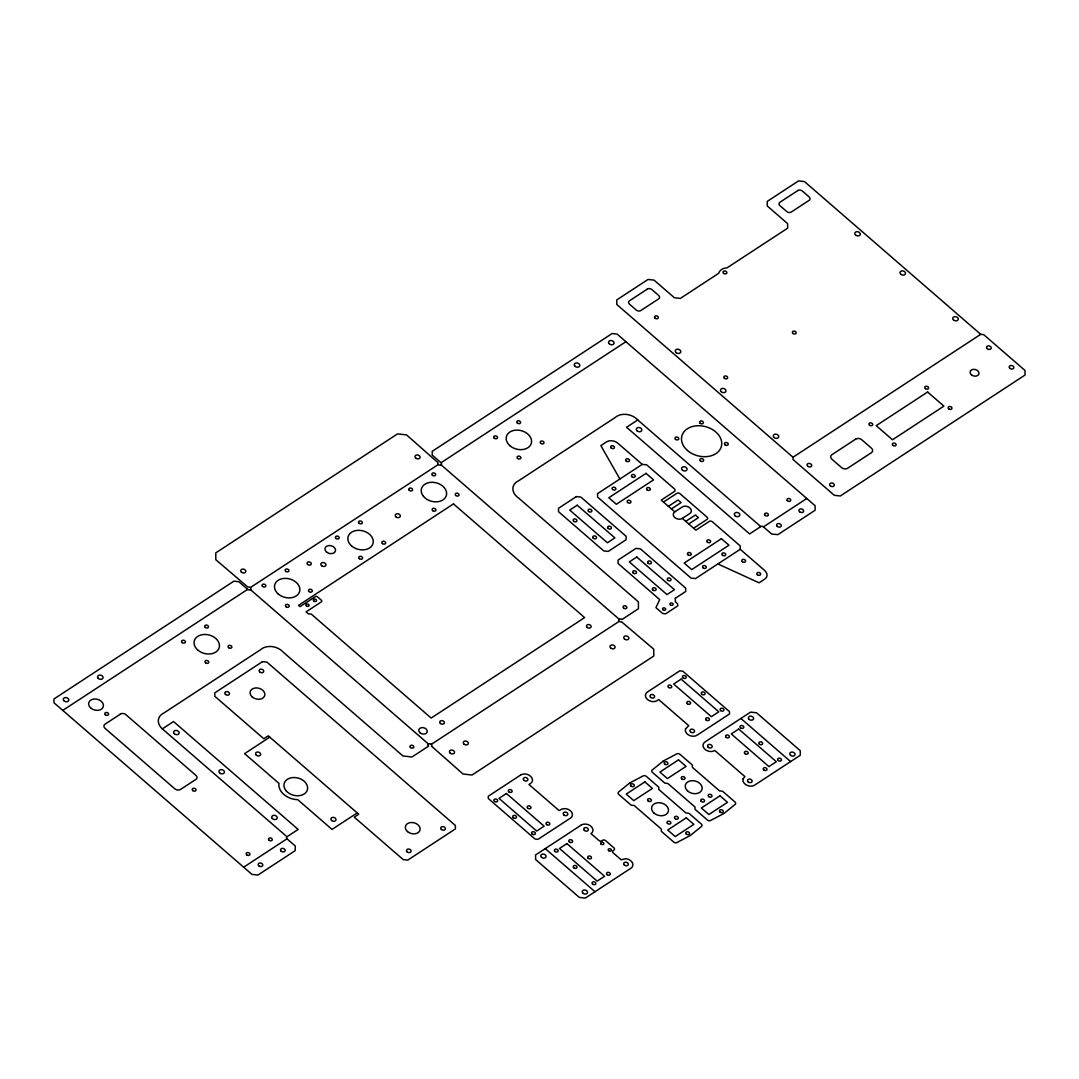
<?xml version="1.0" encoding="UTF-8"?>
<svg xmlns="http://www.w3.org/2000/svg" width="1079" height="1079" viewBox="0 0 1079 1079"><rect width="100%" height="100%" fill="white"/><g stroke="black" fill="none" stroke-linecap="round" stroke-linejoin="round"><path stroke-width="1.5" d="M760.749 526.579L749.622 533.93L626.575 427.271L637.743 419.96L760.749 526.579A1.942 1.43 14.7 0 1 763.446 526.876L771.728 534.065L777.878 534.631L815.117 510.246L815.09 505.687L617.121 334.085L612.117 333.532L432.207 451.319L432.234 455.122L441.028 462.743A1.942 1.43 14.7 0 1 441.149 464.725A1.942 1.43 14.7 0 1 438.6 464.698A1.942 1.43 14.7 0 1 438.034 462.716L406.527 434.877L397.531 433.893L215.773 552.893L215.827 559.731L247.927 587.151A1.942 1.43 14.7 0 1 250.247 587.529L250.584 587.853A1.942 1.43 14.7 0 1 250.422 589.606L428.525 744.092M520.537 775.127L520.671 775.019A6.987 5.166 14.7 0 1 532.217 778.633L532.46 780.023A6.987 5.166 14.7 0 1 530.477 783.502L528.98 784.487L559.124 810.612L562.038 808.967L565.477 808.643A6.987 5.166 14.7 0 1 571.87 812.581A6.987 5.166 14.7 0 1 570.413 818.138L538.016 839.354L535.009 839.017L488.288 798.514L488.274 796.235L520.523 775.113M62.771 710.4L247.657 589.35A1.942 1.43 14.7 0 0 250.058 589.808L250.422 589.606M250.328 587.61L438.344 464.509M441.028 462.743L625.914 341.706M286.987 836.764L162.349 728.878L173.53 721.554L298.168 829.441L286.987 836.764A1.942 1.43 14.7 0 0 287.001 838.815L295.295 846.003L295.187 850.67L257.935 875.056L251.946 874.381L53.977 702.78L53.95 698.976L233.9 581.163L238.877 581.729L247.738 589.431M642.248 464.375L597.55 493.642L597.577 497.068L691.032 578.074L695.523 578.573L740.221 549.305L740.194 545.893L712.342 521.75A2.212 1.632 14.7 0 0 709.416 521.319L695.901 530.167L682.333 518.406A5.382 3.965 14.7 0 1 674.847 517.569A5.382 3.965 14.7 0 1 674.807 511.864L661.238 500.116L674.362 491.511A2.563 1.888 14.7 0 0 674.335 488.8L646.739 464.874L642.248 464.375L618.132 443.469A8.079 5.975 14.7 0 0 606.506 441.904L600.855 445.614L619.899 479.009M269.79 737.146L244.609 753.628L279.043 783.462L278.814 784.77A17.21 12.705 14.7 0 0 295.875 799.552L297.615 799.566L332.035 829.414L357.216 812.919M663.491 502.072L676.803 493.359A2.306 1.699 14.7 0 1 680.013 493.71L706.92 517.043A2.198 1.618 14.7 0 1 707.015 519.444L693.649 528.197M668.4 506.321L678.084 499.982L681.092 502.585L671.408 508.924M674.807 511.864L682.252 506.995A5.382 3.965 14.7 0 1 689.737 507.818A5.382 3.965 14.7 0 1 689.791 513.523L682.333 518.406M685.731 521.346L695.415 515.007L698.423 517.61L688.739 523.962M792.998 457.24L980.717 334.328L983.711 334.665L1025.01 370.461L1025.05 375.033L840.312 495.989L834.323 495.315L793.025 459.519L792.998 457.24L616.797 304.494L616.756 299.922L648.047 279.448L654.036 280.108L674.388 297.75L680.377 298.411L718.668 273.338A10.83 7.998 14.7 0 1 727.003 267.875L787.643 228.182L787.616 223.609L767.263 205.981L767.223 201.409L798.514 180.921L804.502 181.596L980.717 334.328M243.652 867.206L287.001 838.815M431.222 744.402L619.225 621.302M763.446 526.876L806.795 498.498M322.041 566.016L323.403 566.448A2.576 1.902 14.7 0 0 325.845 565.275A2.576 1.902 14.7 0 0 324.644 562.968L323.376 562.564A2.576 1.902 14.7 0 0 320.922 563.737A2.576 1.902 14.7 0 0 322.122 566.043M717.872 563.939L759.117 582.808L764.782 579.099A8.079 5.975 14.7 0 0 764.337 570.211L740.221 549.305M740.868 718.466L790.61 761.585M441.041 464.806L619.211 619.252M545.259 848.62L595.001 891.726M162.349 728.878A14.256 10.534 14.7 0 1 163.86 713.03L260.7 649.625A14.256 10.534 14.7 0 1 283.17 652.107L403.006 755.988L412.003 756.972L428.538 746.155A1.942 1.43 14.7 0 1 428.403 744.173A1.942 1.43 14.7 0 1 430.966 744.2A1.942 1.43 14.7 0 1 431.533 746.182L463.039 774.021L472.036 775.019L653.78 656.019L653.726 649.167L621.531 621.787A1.942 1.43 14.7 0 1 619.009 621.086A1.942 1.43 14.7 0 1 619.333 619.171A1.942 1.43 14.7 0 1 621.909 619.548L638.444 608.718L638.39 601.866L518.554 497.999A14.256 10.534 14.7 0 1 518.433 480.883L615.259 417.479A14.256 10.534 14.7 0 1 637.743 419.96M675.333 598.279L675.292 601.758L677.545 603.714L677.801 605.845L665.581 613.843L662.654 613.465L655.951 607.652L659.687 599.56L618.092 563.508L618.078 560.082L635.949 548.388L640.44 548.874L685.664 588.082L685.691 591.508L675.333 598.279M685.556 728.838L685.327 730.173A6.987 5.166 14.7 0 0 689.616 735.487A6.987 5.166 14.7 0 0 697.115 735.177L729.525 713.961L729.512 711.681L682.778 671.178L679.783 670.841L647.373 692.057A6.987 5.166 14.7 0 0 650.529 701.175L652.323 701.552A6.987 5.166 14.7 0 0 657.178 700.554L658.662 699.57L688.807 725.708L685.556 728.838M743.134 778.755L742.918 780.077A6.987 5.166 14.7 0 0 747.207 785.391A6.987 5.166 14.7 0 0 754.707 785.094L800.294 755.246L800.254 750.674L756.541 712.787L750.552 712.127L704.965 741.974A6.987 5.166 14.7 0 0 708.107 751.078L709.901 751.456A6.987 5.166 14.7 0 0 714.757 750.458L744.901 776.597L743.134 778.755M581.163 825.111L535.575 854.959L535.602 859.518L579.315 897.404L585.317 898.079L630.905 868.217A6.987 5.166 14.7 0 0 632.348 862.674A6.987 5.166 14.7 0 0 625.968 858.736L621.099 859.734L613.196 852.869A2.145 1.592 14.7 0 1 613.169 850.589L613.924 850.104A2.145 1.592 14.7 0 0 613.897 847.824L605.616 840.635A2.145 1.592 14.7 0 0 602.608 840.298L601.866 840.784A2.145 1.592 14.7 0 1 598.872 840.46L590.955 833.595A6.987 5.166 14.7 0 0 592.951 830.115L592.695 828.726A6.987 5.166 14.7 0 0 581.163 825.111M629.731 782.963L618.591 791.999A2.374 1.753 14.7 0 0 618.739 794.4L631.175 805.19L634.182 805.514L661.306 829.036L661.333 831.316L673.768 842.092A2.374 1.753 14.7 0 0 676.897 842.551L690.331 835.497L701.485 826.447A2.374 1.753 14.7 0 0 701.323 824.046L688.888 813.269L685.893 812.946L658.756 789.423L658.743 787.144L646.308 776.354A2.374 1.753 14.7 0 0 643.165 775.909L629.731 782.963M663.41 760.924L652.255 769.961A2.374 1.753 14.7 0 0 652.417 772.362L664.853 783.138L667.847 783.475L694.984 806.984L694.997 809.277L707.433 820.053A2.374 1.753 14.7 0 0 710.562 820.499L723.996 813.445L735.15 804.408A2.374 1.753 14.7 0 0 734.988 802.007L722.552 791.231L719.558 790.894L692.421 767.371L692.408 765.092L679.972 754.315A2.374 1.753 14.7 0 0 676.843 753.857L663.41 760.924M647.373 289.064L629.489 300.771A3.224 2.387 14.7 0 0 629.516 304.184L636.3 310.064A3.224 2.387 14.7 0 0 640.791 310.563L658.676 298.856A3.224 2.387 14.7 0 0 658.649 295.43L651.864 289.563A3.224 2.387 14.7 0 0 647.373 289.064M797.84 190.538L779.955 202.245A3.224 2.387 14.7 0 0 779.982 205.671L786.766 211.551A3.224 2.387 14.7 0 0 791.258 212.05L809.142 200.343A3.224 2.387 14.7 0 0 809.115 196.917L802.331 191.037A3.224 2.387 14.7 0 0 797.84 190.538M120.187 714.271L105.283 724.022A4.006 2.954 14.7 0 0 105.324 728.595L174.663 788.695A4.235 3.129 14.7 0 0 180.652 789.356L195.555 779.604A3.803 2.805 14.7 0 0 195.515 775.032L126.176 714.932A3.83 2.819 14.7 0 0 120.187 714.271M453.477 503.906L298.532 605.359L300.043 606.654L315.756 596.363L317.105 596.512L321.677 600.49L321.69 601.664L306.072 611.887L308.338 613.843L311.184 614.045L431.168 718.061L584.616 617.593L453.477 503.906M262.467 661.656L214.788 692.866L214.815 696.292L263.815 738.764L268.28 735.838L358.727 814.227L354.249 817.154L403.236 859.626L407.741 860.125L455.405 828.901L455.378 825.489L266.958 662.155L262.467 661.656M576.375 496.583L558.504 508.29L558.531 511.702L603.754 550.91L608.246 551.409L626.117 539.702L626.09 536.276L580.88 497.082L576.375 496.583M577.198 505.215L569.739 510.097L607.423 542.764L614.882 537.881L577.198 505.215M646.051 473.357L608.812 497.743L616.352 504.271L653.591 479.885L646.051 473.357M636.758 557.02L629.313 561.903L666.997 594.569L674.442 589.687L636.758 557.02M855.755 439.086L831.909 454.691A4.303 3.183 14.7 0 0 831.949 459.263L841.593 467.625A4.303 3.183 14.7 0 0 847.595 468.286L871.427 452.681A4.303 3.183 14.7 0 0 871.387 448.109L861.743 439.746A4.303 3.183 14.7 0 0 855.755 439.086M927.616 392.014L876.215 425.666L892.495 439.773L943.896 406.122L927.616 392.014M721.419 538.677L684.18 563.063L691.72 569.604L728.959 545.219L721.419 538.677M506.442 793.51L498.997 798.379L536.681 831.046L544.126 826.177L506.442 793.51M681.119 679.136L673.674 684.019L711.358 716.685L718.803 711.803L681.119 679.136M644.851 781.897L626.225 794.09L633.764 800.618L652.39 788.425L644.851 781.897M678.516 759.859L659.903 772.051L667.429 778.579L686.055 766.387L678.516 759.859M738.697 729.053L731.252 733.936L768.936 766.589L776.381 761.72L738.697 729.053M566.92 843.603L559.475 848.472L597.159 881.138L604.604 876.269L566.92 843.603M686.298 817.828L667.685 830.021L675.211 836.562L693.837 824.369L686.298 817.828M719.976 795.789L701.35 807.982L708.89 814.51L727.502 802.317L719.976 795.789M455.797 495.504A1.942 1.43 14.7 0 0 458.993 495.207A1.942 1.43 14.7 0 0 456.633 493.17A1.942 1.43 14.7 0 0 455.797 495.504M432.773 510.677A1.942 1.43 14.7 0 0 435.916 510.259A1.942 1.43 14.7 0 0 433.461 508.303A1.942 1.43 14.7 0 0 432.773 510.677M432.436 475.246A1.942 1.43 14.7 0 0 435.619 474.949A1.942 1.43 14.7 0 0 433.272 472.912A1.942 1.43 14.7 0 0 432.436 475.246M409.346 490.365A1.942 1.43 14.7 0 0 412.529 490.068A1.942 1.43 14.7 0 0 410.182 488.032A1.942 1.43 14.7 0 0 409.346 490.365M420.041 732.789A4.303 3.183 14.7 0 0 427.122 732.128A4.303 3.183 14.7 0 0 421.902 727.597A4.303 3.183 14.7 0 0 420.041 732.789M197.808 650.084A12.908 9.536 14.7 0 0 219.05 648.101A12.908 9.536 14.7 0 0 203.392 634.519A12.908 9.536 14.7 0 0 197.808 650.084M228.64 647.683A1.942 1.43 14.7 0 0 231.823 647.373A1.942 1.43 14.7 0 0 229.476 645.336A1.942 1.43 14.7 0 0 228.64 647.683M205.549 662.803A1.942 1.43 14.7 0 0 208.733 662.493A1.942 1.43 14.7 0 0 206.386 660.456A1.942 1.43 14.7 0 0 205.549 662.803M182.176 642.544A1.942 1.43 14.7 0 0 185.372 642.248A1.942 1.43 14.7 0 0 183.012 640.211A1.942 1.43 14.7 0 0 182.176 642.544M205.266 627.425A1.942 1.43 14.7 0 0 208.463 627.128A1.942 1.43 14.7 0 0 206.102 625.092A1.942 1.43 14.7 0 0 205.266 627.425M269.089 840.285A1.942 1.43 14.7 0 0 272.245 839.921A1.942 1.43 14.7 0 0 269.831 837.924A1.942 1.43 14.7 0 0 269.089 840.285M246.713 854.892A1.942 1.43 14.7 0 0 249.896 854.568A1.942 1.43 14.7 0 0 247.523 852.545A1.942 1.43 14.7 0 0 246.713 854.892M423.507 496.421A12.908 9.536 14.7 0 0 445.452 497.459A12.908 9.536 14.7 0 0 432.787 482.3A12.908 9.536 14.7 0 0 423.507 496.421M262.48 586.329A1.942 1.43 14.7 0 0 265.731 586.275A1.942 1.43 14.7 0 0 263.613 584.103A1.942 1.43 14.7 0 0 262.48 586.329M285.962 606.695A1.942 1.43 14.7 0 0 289.159 606.398A1.942 1.43 14.7 0 0 286.798 604.361A1.942 1.43 14.7 0 0 285.962 606.695M309.053 591.589A1.942 1.43 14.7 0 0 312.249 591.279A1.942 1.43 14.7 0 0 309.889 589.242A1.942 1.43 14.7 0 0 309.053 591.589M285.692 571.331A1.942 1.43 14.7 0 0 288.875 571.034A1.942 1.43 14.7 0 0 286.528 568.997A1.942 1.43 14.7 0 0 285.692 571.331M278.234 593.989A12.908 9.536 14.7 0 0 299.476 592.007A12.908 9.536 14.7 0 0 283.804 578.425A12.908 9.536 14.7 0 0 278.234 593.989M587.165 627.385A2.36 1.753 14.7 0 0 591.049 627.02A2.36 1.753 14.7 0 0 588.176 624.539A2.36 1.753 14.7 0 0 587.165 627.385M440.421 723.469A2.36 1.753 14.7 0 0 444.305 723.105A2.36 1.753 14.7 0 0 441.432 720.61A2.36 1.753 14.7 0 0 440.421 723.469M351.606 545.947A12.908 9.536 14.7 0 0 372.848 543.964A12.908 9.536 14.7 0 0 357.176 530.382A12.908 9.536 14.7 0 0 351.606 545.947M359.334 558.666A1.942 1.43 14.7 0 0 362.531 558.369A1.942 1.43 14.7 0 0 360.17 556.332A1.942 1.43 14.7 0 0 359.334 558.666M382.425 543.546A1.942 1.43 14.7 0 0 385.621 543.25A1.942 1.43 14.7 0 0 383.261 541.213A1.942 1.43 14.7 0 0 382.425 543.546M359.064 523.288A1.942 1.43 14.7 0 0 362.247 522.991A1.942 1.43 14.7 0 0 359.9 520.955A1.942 1.43 14.7 0 0 359.064 523.288M335.974 538.408A1.942 1.43 14.7 0 0 339.157 538.111A1.942 1.43 14.7 0 0 336.81 536.074A1.942 1.43 14.7 0 0 335.974 538.408M396.006 516.881A2.576 1.902 14.7 0 0 400.255 516.49A2.576 1.902 14.7 0 0 397.112 513.766A2.576 1.902 14.7 0 0 396.006 516.881M410.438 747.45A1.942 1.43 14.7 0 0 413.702 747.437A1.942 1.43 14.7 0 0 411.625 745.238A1.942 1.43 14.7 0 0 410.438 747.45M105.364 714.797A1.942 1.43 14.7 0 0 108.547 714.5A1.942 1.43 14.7 0 0 106.201 712.464A1.942 1.43 14.7 0 0 105.364 714.797M192.79 790.583A1.942 1.43 14.7 0 0 195.973 790.287A1.942 1.43 14.7 0 0 193.627 788.25A1.942 1.43 14.7 0 0 192.79 790.583M90.825 708.094A7.526 5.557 14.7 0 0 103.22 706.934A7.526 5.557 14.7 0 0 94.075 699.003A7.526 5.557 14.7 0 0 90.825 708.094M241.453 572.194A2.576 1.902 14.7 0 0 245.702 571.803A2.576 1.902 14.7 0 0 242.573 569.078A2.576 1.902 14.7 0 0 241.453 572.194M415.766 458.076A2.576 1.902 14.7 0 0 420.014 457.671A2.576 1.902 14.7 0 0 416.872 454.96A2.576 1.902 14.7 0 0 415.766 458.076M971.437 374.804A4.518 3.331 14.7 0 0 978.869 374.103A4.518 3.331 14.7 0 0 973.379 369.355A4.518 3.331 14.7 0 0 971.437 374.804M925.364 388.588A1.942 1.43 14.7 0 0 928.547 388.292A1.942 1.43 14.7 0 0 926.2 386.255A1.942 1.43 14.7 0 0 925.364 388.588M892.886 445.384A1.942 1.43 14.7 0 0 896.069 445.087A1.942 1.43 14.7 0 0 893.722 443.051A1.942 1.43 14.7 0 0 892.886 445.384M869.593 425.22A1.942 1.43 14.7 0 0 872.722 424.762A1.942 1.43 14.7 0 0 870.227 422.833A1.942 1.43 14.7 0 0 869.593 425.22M948.724 408.833A1.942 1.43 14.7 0 0 951.907 408.523A1.942 1.43 14.7 0 0 949.56 406.486A1.942 1.43 14.7 0 0 948.724 408.833M463.795 743.93A2.576 1.902 14.7 0 0 468.151 743.971A2.576 1.902 14.7 0 0 465.44 741.017A2.576 1.902 14.7 0 0 463.795 743.93M610.754 648.061A2.576 1.902 14.7 0 0 615.003 647.67A2.576 1.902 14.7 0 0 611.86 644.945A2.576 1.902 14.7 0 0 610.754 648.061M450.226 753.169A2.576 1.902 14.7 0 0 454.475 752.764A2.576 1.902 14.7 0 0 451.346 750.053A2.576 1.902 14.7 0 0 450.226 753.169M624.525 639.038A2.576 1.902 14.7 0 0 628.774 638.647A2.576 1.902 14.7 0 0 625.645 635.936A2.576 1.902 14.7 0 0 624.525 639.038M735.136 515.843A2.792 2.064 14.7 0 0 739.735 515.384A2.792 2.064 14.7 0 0 736.323 512.458A2.792 2.064 14.7 0 0 735.136 515.843M682.441 470.161A2.792 2.064 14.7 0 0 686.999 469.594A2.792 2.064 14.7 0 0 683.493 466.735A2.792 2.064 14.7 0 0 682.441 470.161M637.149 430.899A2.792 2.064 14.7 0 0 641.749 430.467A2.792 2.064 14.7 0 0 638.363 427.527A2.792 2.064 14.7 0 0 637.149 430.899M174.285 733.639A2.792 2.064 14.7 0 0 178.993 733.585A2.792 2.064 14.7 0 0 175.971 730.429A2.792 2.064 14.7 0 0 174.285 733.639M219.698 772.955A2.792 2.064 14.7 0 0 224.324 772.604A2.792 2.064 14.7 0 0 221.006 769.624A2.792 2.064 14.7 0 0 219.698 772.955M272.313 818.475A2.792 2.064 14.7 0 0 277.033 818.516A2.792 2.064 14.7 0 0 274.079 815.319A2.792 2.064 14.7 0 0 272.313 818.475M777.231 526.363A2.36 1.753 14.7 0 0 781.156 526.107A2.36 1.753 14.7 0 0 778.391 523.558A2.36 1.753 14.7 0 0 777.231 526.363M799.633 511.783A2.36 1.753 14.7 0 0 803.531 511.419A2.36 1.753 14.7 0 0 800.658 508.924A2.36 1.753 14.7 0 0 799.633 511.783M281.295 851.304A2.36 1.753 14.7 0 0 285.112 850.765A2.36 1.753 14.7 0 0 282.078 848.391A2.36 1.753 14.7 0 0 281.295 851.304M258.947 865.938A2.36 1.753 14.7 0 0 262.763 865.398A2.36 1.753 14.7 0 0 259.729 863.025A2.36 1.753 14.7 0 0 258.947 865.938M98.283 678.394A2.792 2.064 14.7 0 0 102.95 678.165A2.792 2.064 14.7 0 0 99.74 675.103A2.792 2.064 14.7 0 0 98.283 678.394M64.079 700.878A2.792 2.064 14.7 0 0 68.705 700.527A2.792 2.064 14.7 0 0 65.387 697.547A2.792 2.064 14.7 0 0 64.079 700.878M574.932 366.186A2.792 2.064 14.7 0 0 579.639 366.105A2.792 2.064 14.7 0 0 576.591 362.962A2.792 2.064 14.7 0 0 574.932 366.186M609.379 343.918A2.792 2.064 14.7 0 0 613.978 343.486A2.792 2.064 14.7 0 0 610.593 340.546A2.792 2.064 14.7 0 0 609.379 343.918M787.265 500.562A1.942 1.43 14.7 0 0 790.556 500.764A1.942 1.43 14.7 0 0 788.695 498.471A1.942 1.43 14.7 0 0 787.265 500.562M764.944 515.236A1.942 1.43 14.7 0 0 768.235 515.357A1.942 1.43 14.7 0 0 766.306 513.091A1.942 1.43 14.7 0 0 764.944 515.236M517.38 423.076A1.942 1.43 14.7 0 0 520.564 422.779A1.942 1.43 14.7 0 0 518.217 420.743A1.942 1.43 14.7 0 0 517.38 423.076M494.29 438.195A1.942 1.43 14.7 0 0 497.473 437.899A1.942 1.43 14.7 0 0 495.126 435.862A1.942 1.43 14.7 0 0 494.29 438.195M540.781 443.361A1.942 1.43 14.7 0 0 543.951 442.997A1.942 1.43 14.7 0 0 541.537 441.001A1.942 1.43 14.7 0 0 540.781 443.361M517.434 458.224A1.942 1.43 14.7 0 0 520.725 458.373A1.942 1.43 14.7 0 0 518.824 456.107A1.942 1.43 14.7 0 0 517.434 458.224M509.922 445.735A12.908 9.536 14.7 0 0 531.165 443.752A12.908 9.536 14.7 0 0 515.492 430.17A12.908 9.536 14.7 0 0 509.922 445.735M623.689 608.165A1.942 1.43 14.7 0 0 626.832 607.733A1.942 1.43 14.7 0 0 624.35 605.778A1.942 1.43 14.7 0 0 623.689 608.165M675.548 439.355A1.942 1.43 14.7 0 0 678.731 439.059A1.942 1.43 14.7 0 0 676.385 437.022A1.942 1.43 14.7 0 0 675.548 439.355M687.458 450.482A20.434 15.093 14.7 0 0 721.096 447.326A20.434 15.093 14.7 0 0 696.292 425.827A20.434 15.093 14.7 0 0 687.458 450.482M725.007 444.831A1.942 1.43 14.7 0 0 728.19 444.521A1.942 1.43 14.7 0 0 725.83 442.484A1.942 1.43 14.7 0 0 725.007 444.831M700.392 460.895A1.942 1.43 14.7 0 0 703.602 460.639A1.942 1.43 14.7 0 0 701.283 458.575A1.942 1.43 14.7 0 0 700.392 460.895M700.136 423.265A1.942 1.43 14.7 0 0 703.319 422.968A1.942 1.43 14.7 0 0 700.972 420.931A1.942 1.43 14.7 0 0 700.136 423.265M1009.877 368.344A2.36 1.753 14.7 0 0 1013.774 367.979A2.36 1.753 14.7 0 0 1010.902 365.484A2.36 1.753 14.7 0 0 1009.877 368.344M986.975 348.45A2.36 1.753 14.7 0 0 991.008 348.679A2.36 1.753 14.7 0 0 988.728 345.873A2.36 1.753 14.7 0 0 986.975 348.45M830.425 485.928A2.36 1.753 14.7 0 0 834.269 485.442A2.36 1.753 14.7 0 0 831.289 483.028A2.36 1.753 14.7 0 0 830.425 485.928M807.739 466.276A2.36 1.753 14.7 0 0 811.637 465.912A2.36 1.753 14.7 0 0 808.764 463.417A2.36 1.753 14.7 0 0 807.739 466.276M855.607 235.06A2.792 2.064 14.7 0 0 860.206 234.629A2.792 2.064 14.7 0 0 856.807 231.688A2.792 2.064 14.7 0 0 855.607 235.06M900.817 274.255A2.792 2.064 14.7 0 0 905.429 273.823A2.792 2.064 14.7 0 0 902.031 270.883A2.792 2.064 14.7 0 0 900.817 274.255M953.472 319.897A2.792 2.064 14.7 0 0 958.139 319.667A2.792 2.064 14.7 0 0 954.942 316.606A2.792 2.064 14.7 0 0 953.472 319.897M676.074 352.604A2.792 2.064 14.7 0 0 680.687 352.172A2.792 2.064 14.7 0 0 677.288 349.232A2.792 2.064 14.7 0 0 676.074 352.604M721.028 391.529A2.792 2.064 14.7 0 0 725.762 391.65A2.792 2.064 14.7 0 0 722.917 388.413A2.792 2.064 14.7 0 0 721.028 391.529M774.061 437.534A2.792 2.064 14.7 0 0 778.66 437.103A2.792 2.064 14.7 0 0 775.261 434.163A2.792 2.064 14.7 0 0 774.061 437.534M256.303 755.152A2.576 1.902 14.7 0 0 260.552 754.747A2.576 1.902 14.7 0 0 257.409 752.036A2.576 1.902 14.7 0 0 256.303 755.152M331.725 820.526A2.576 1.902 14.7 0 0 335.933 820.027A2.576 1.902 14.7 0 0 332.71 817.369A2.576 1.902 14.7 0 0 331.725 820.526M285.948 790.583A12.044 8.902 14.7 0 0 306.449 791.811A12.044 8.902 14.7 0 0 294.918 777.541A12.044 8.902 14.7 0 0 285.948 790.583M407.093 851.844A2.36 1.753 14.7 0 0 411.018 851.601A2.36 1.753 14.7 0 0 408.253 849.038A2.36 1.753 14.7 0 0 407.093 851.844M441.419 829.468A2.36 1.753 14.7 0 0 445.303 829.104A2.36 1.753 14.7 0 0 442.43 826.608A2.36 1.753 14.7 0 0 441.419 829.468M259.783 672.015A2.36 1.753 14.7 0 0 263.667 671.651A2.36 1.753 14.7 0 0 260.794 669.169A2.36 1.753 14.7 0 0 259.783 672.015M225.511 694.458A2.36 1.753 14.7 0 0 229.409 694.094A2.36 1.753 14.7 0 0 226.536 691.599A2.36 1.753 14.7 0 0 225.511 694.458M407.511 831.599A7.526 5.557 14.7 0 0 419.906 830.439A7.526 5.557 14.7 0 0 410.775 822.508A7.526 5.557 14.7 0 0 407.511 831.599M251.933 696.71A7.526 5.557 14.7 0 0 264.517 696.184A7.526 5.557 14.7 0 0 255.966 687.903A7.526 5.557 14.7 0 0 251.933 696.71M632.011 476.81A1.942 1.43 14.7 0 0 635.194 476.513A1.942 1.43 14.7 0 0 632.847 474.477A1.942 1.43 14.7 0 0 632.011 476.81M612.643 489.502A1.942 1.43 14.7 0 0 615.826 489.192A1.942 1.43 14.7 0 0 613.479 487.155A1.942 1.43 14.7 0 0 612.643 489.502M627.506 502.355A1.942 1.43 14.7 0 0 630.797 502.49A1.942 1.43 14.7 0 0 628.868 500.224A1.942 1.43 14.7 0 0 627.506 502.355M647.022 489.826A1.942 1.43 14.7 0 0 650.246 489.65A1.942 1.43 14.7 0 0 648.007 487.546A1.942 1.43 14.7 0 0 647.022 489.826M707.379 542.144A1.942 1.43 14.7 0 0 710.562 541.847A1.942 1.43 14.7 0 0 708.215 539.81A1.942 1.43 14.7 0 0 707.379 542.144M688.011 554.822A1.942 1.43 14.7 0 0 691.194 554.525A1.942 1.43 14.7 0 0 688.847 552.488A1.942 1.43 14.7 0 0 688.011 554.822M703.171 567.959A1.942 1.43 14.7 0 0 706.3 567.514A1.942 1.43 14.7 0 0 703.805 565.571A1.942 1.43 14.7 0 0 703.171 567.959M722.444 555.213A1.942 1.43 14.7 0 0 725.641 554.916A1.942 1.43 14.7 0 0 723.281 552.88A1.942 1.43 14.7 0 0 722.444 555.213M573.718 521.251A1.942 1.43 14.7 0 0 576.914 520.955A1.942 1.43 14.7 0 0 574.554 518.918A1.942 1.43 14.7 0 0 573.718 521.251M593.315 538.246A1.942 1.43 14.7 0 0 596.512 537.935A1.942 1.43 14.7 0 0 594.151 535.899A1.942 1.43 14.7 0 0 593.315 538.246M608.003 528.278A1.942 1.43 14.7 0 0 611.294 528.413A1.942 1.43 14.7 0 0 609.379 526.147A1.942 1.43 14.7 0 0 608.003 528.278M588.568 511.446A1.942 1.43 14.7 0 0 591.778 511.257A1.942 1.43 14.7 0 0 589.539 509.153A1.942 1.43 14.7 0 0 588.568 511.446M611.2 448.014A1.942 1.43 14.7 0 0 614.383 447.718A1.942 1.43 14.7 0 0 612.036 445.681A1.942 1.43 14.7 0 0 611.2 448.014M626.265 461.07A1.942 1.43 14.7 0 0 629.462 460.773A1.942 1.43 14.7 0 0 627.101 458.737A1.942 1.43 14.7 0 0 626.265 461.07M742.339 561.687A1.942 1.43 14.7 0 0 745.522 561.39A1.942 1.43 14.7 0 0 743.175 559.354A1.942 1.43 14.7 0 0 742.339 561.687M757.418 574.756A1.942 1.43 14.7 0 0 760.601 574.46A1.942 1.43 14.7 0 0 758.254 572.423A1.942 1.43 14.7 0 0 757.418 574.756M792.944 333.424A1.942 1.43 14.7 0 0 796.127 333.128A1.942 1.43 14.7 0 0 793.78 331.091A1.942 1.43 14.7 0 0 792.944 333.424M724.414 378.284A1.942 1.43 14.7 0 0 727.597 377.987A1.942 1.43 14.7 0 0 725.25 375.951A1.942 1.43 14.7 0 0 724.414 378.284M654.845 317.941A1.942 1.43 14.7 0 0 658.136 318.143A1.942 1.43 14.7 0 0 656.288 315.85A1.942 1.43 14.7 0 0 654.845 317.941M723.604 273.311A1.942 1.43 14.7 0 0 726.801 273.014A1.942 1.43 14.7 0 0 724.441 270.977A1.942 1.43 14.7 0 0 723.604 273.311M749.109 719.369A2.684 1.983 14.7 0 0 753.533 718.951A2.684 1.983 14.7 0 0 750.269 716.132A2.684 1.983 14.7 0 0 749.109 719.369M790.556 755.3A2.684 1.983 14.7 0 0 794.98 754.895A2.684 1.983 14.7 0 0 791.716 752.063A2.684 1.983 14.7 0 0 790.556 755.3M740.558 727.839A1.942 1.43 14.7 0 0 743.741 727.529A1.942 1.43 14.7 0 0 741.394 725.493A1.942 1.43 14.7 0 0 740.558 727.839M759.4 744.173A1.942 1.43 14.7 0 0 762.583 743.863A1.942 1.43 14.7 0 0 760.236 741.826A1.942 1.43 14.7 0 0 759.4 744.173M778.242 760.493A1.942 1.43 14.7 0 0 781.425 760.196A1.942 1.43 14.7 0 0 779.078 758.159A1.942 1.43 14.7 0 0 778.242 760.493M726.113 737.294A1.942 1.43 14.7 0 0 729.296 736.997A1.942 1.43 14.7 0 0 726.949 734.961A1.942 1.43 14.7 0 0 726.113 737.294M744.955 753.628A1.942 1.43 14.7 0 0 748.138 753.331A1.942 1.43 14.7 0 0 745.791 751.294A1.942 1.43 14.7 0 0 744.955 753.628M763.797 769.961A1.942 1.43 14.7 0 0 766.98 769.664A1.942 1.43 14.7 0 0 764.633 767.628A1.942 1.43 14.7 0 0 763.797 769.961M748.165 781.911A2.36 1.753 14.7 0 0 752.063 781.547A2.36 1.753 14.7 0 0 749.19 779.065A2.36 1.753 14.7 0 0 748.165 781.911M708.215 747.288A2.36 1.753 14.7 0 0 712.113 746.924A2.36 1.753 14.7 0 0 709.24 744.429A2.36 1.753 14.7 0 0 708.215 747.288M682.98 677.922A1.942 1.43 14.7 0 0 686.163 677.625A1.942 1.43 14.7 0 0 683.816 675.589A1.942 1.43 14.7 0 0 682.98 677.922M701.822 694.256A1.942 1.43 14.7 0 0 705.005 693.959A1.942 1.43 14.7 0 0 702.658 691.922A1.942 1.43 14.7 0 0 701.822 694.256M720.664 710.589A1.942 1.43 14.7 0 0 723.847 710.292A1.942 1.43 14.7 0 0 721.5 708.256A1.942 1.43 14.7 0 0 720.664 710.589M668.535 687.377A1.942 1.43 14.7 0 0 671.718 687.08A1.942 1.43 14.7 0 0 669.371 685.044A1.942 1.43 14.7 0 0 668.535 687.377M687.377 703.71A1.942 1.43 14.7 0 0 690.56 703.414A1.942 1.43 14.7 0 0 688.213 701.377A1.942 1.43 14.7 0 0 687.377 703.71M706.219 720.044A1.942 1.43 14.7 0 0 709.402 719.747A1.942 1.43 14.7 0 0 707.055 717.71A1.942 1.43 14.7 0 0 706.219 720.044M690.587 732.007A2.36 1.753 14.7 0 0 694.471 731.643A2.36 1.753 14.7 0 0 691.599 729.148A2.36 1.753 14.7 0 0 690.587 732.007M650.637 697.371A2.36 1.753 14.7 0 0 654.535 697.007A2.36 1.753 14.7 0 0 651.662 694.525A2.36 1.753 14.7 0 0 650.637 697.371M720.017 812.042A1.942 1.43 14.7 0 0 723.213 811.745A1.942 1.43 14.7 0 0 720.853 809.709A1.942 1.43 14.7 0 0 720.017 812.042M664.704 764.08A1.942 1.43 14.7 0 0 667.888 763.784A1.942 1.43 14.7 0 0 665.541 761.747A1.942 1.43 14.7 0 0 664.704 764.08M708.741 796.599A1.942 1.43 14.7 0 0 711.938 796.302A1.942 1.43 14.7 0 0 709.591 794.265A1.942 1.43 14.7 0 0 708.741 796.599M701.094 801.265A1.942 1.43 14.7 0 0 704.385 801.387A1.942 1.43 14.7 0 0 702.442 799.134A1.942 1.43 14.7 0 0 701.094 801.265M681.807 778.917A1.942 1.43 14.7 0 0 684.99 778.62A1.942 1.43 14.7 0 0 682.643 776.583A1.942 1.43 14.7 0 0 681.807 778.917M687.741 791.082A8.605 6.353 14.7 0 0 701.903 789.761A8.605 6.353 14.7 0 0 691.464 780.71A8.605 6.353 14.7 0 0 687.741 791.082M654.076 813.134A8.605 6.353 14.7 0 0 668.238 811.799A8.605 6.353 14.7 0 0 657.785 802.749A8.605 6.353 14.7 0 0 654.076 813.134M648.142 800.955A1.942 1.43 14.7 0 0 651.325 800.658A1.942 1.43 14.7 0 0 648.978 798.622A1.942 1.43 14.7 0 0 648.142 800.955M667.429 823.317A1.942 1.43 14.7 0 0 670.706 823.439A1.942 1.43 14.7 0 0 668.778 821.173A1.942 1.43 14.7 0 0 667.429 823.317M675.076 818.637A1.942 1.43 14.7 0 0 678.259 818.341A1.942 1.43 14.7 0 0 675.913 816.304A1.942 1.43 14.7 0 0 675.076 818.637M686.352 834.08A1.942 1.43 14.7 0 0 689.535 833.784A1.942 1.43 14.7 0 0 687.188 831.747A1.942 1.43 14.7 0 0 686.352 834.08M631.026 786.132A1.942 1.43 14.7 0 0 634.223 785.836A1.942 1.43 14.7 0 0 631.862 783.799A1.942 1.43 14.7 0 0 631.026 786.132M523.935 780.333A2.36 1.753 14.7 0 0 527.833 779.969A2.36 1.753 14.7 0 0 524.96 777.473A2.36 1.753 14.7 0 0 523.935 780.333M563.872 814.955A2.36 1.753 14.7 0 0 567.77 814.591A2.36 1.753 14.7 0 0 564.897 812.109A2.36 1.753 14.7 0 0 563.872 814.955M546.581 824.558A1.942 1.43 14.7 0 0 549.764 824.262A1.942 1.43 14.7 0 0 547.417 822.225A1.942 1.43 14.7 0 0 546.581 824.558M527.739 808.225A1.942 1.43 14.7 0 0 530.922 807.928A1.942 1.43 14.7 0 0 528.575 805.892A1.942 1.43 14.7 0 0 527.739 808.225M508.897 791.892A1.942 1.43 14.7 0 0 512.08 791.595A1.942 1.43 14.7 0 0 509.733 789.558A1.942 1.43 14.7 0 0 508.897 791.892M532.136 834.027A1.942 1.43 14.7 0 0 535.319 833.73A1.942 1.43 14.7 0 0 532.972 831.693A1.942 1.43 14.7 0 0 532.136 834.027M513.294 817.693A1.942 1.43 14.7 0 0 516.477 817.396A1.942 1.43 14.7 0 0 514.13 815.36A1.942 1.43 14.7 0 0 513.294 817.693M494.452 801.36A1.942 1.43 14.7 0 0 497.635 801.063A1.942 1.43 14.7 0 0 495.288 799.026A1.942 1.43 14.7 0 0 494.452 801.36M608.677 850.657A1.618 1.187 14.7 0 0 611.334 850.414A1.618 1.187 14.7 0 0 609.379 848.714A1.618 1.187 14.7 0 0 608.677 850.657M583.024 893.264A2.684 1.983 14.7 0 0 587.448 892.846A2.684 1.983 14.7 0 0 584.198 890.013A2.684 1.983 14.7 0 0 583.024 893.264M541.577 857.333A2.684 1.983 14.7 0 0 546.001 856.915A2.684 1.983 14.7 0 0 542.737 854.082A2.684 1.983 14.7 0 0 541.577 857.333M601.151 844.129A1.618 1.187 14.7 0 0 603.795 843.886A1.618 1.187 14.7 0 0 601.839 842.186A1.618 1.187 14.7 0 0 601.151 844.129M554.93 851.452A1.942 1.43 14.7 0 0 558.113 851.156A1.942 1.43 14.7 0 0 555.766 849.119A1.942 1.43 14.7 0 0 554.93 851.452M573.772 867.786A1.942 1.43 14.7 0 0 576.955 867.489A1.942 1.43 14.7 0 0 574.608 865.452A1.942 1.43 14.7 0 0 573.772 867.786M592.614 884.119A1.942 1.43 14.7 0 0 595.797 883.822A1.942 1.43 14.7 0 0 593.45 881.786A1.942 1.43 14.7 0 0 592.614 884.119M569.388 841.984A1.942 1.43 14.7 0 0 572.571 841.687A1.942 1.43 14.7 0 0 570.225 839.651A1.942 1.43 14.7 0 0 569.388 841.984M588.23 858.318A1.942 1.43 14.7 0 0 591.413 858.021A1.942 1.43 14.7 0 0 589.067 855.984A1.942 1.43 14.7 0 0 588.23 858.318M607.072 874.651A1.942 1.43 14.7 0 0 610.255 874.354A1.942 1.43 14.7 0 0 607.909 872.318A1.942 1.43 14.7 0 0 607.072 874.651M624.363 865.048A2.36 1.753 14.7 0 0 628.261 864.684A2.36 1.753 14.7 0 0 625.388 862.202A2.36 1.753 14.7 0 0 624.363 865.048M584.413 830.425A2.36 1.753 14.7 0 0 588.311 830.061A2.36 1.753 14.7 0 0 585.438 827.566A2.36 1.753 14.7 0 0 584.413 830.425M306.396 605.939A1.618 1.187 14.7 0 0 309.053 605.683A1.618 1.187 14.7 0 0 307.097 603.997A1.618 1.187 14.7 0 0 306.396 605.939M313.881 601.097A1.618 1.187 14.7 0 0 316.511 600.774A1.618 1.187 14.7 0 0 314.488 599.115A1.618 1.187 14.7 0 0 313.881 601.097M326.532 552.043A5.382 3.965 14.7 0 0 335.38 551.221A5.382 3.965 14.7 0 0 328.852 545.556A5.382 3.965 14.7 0 0 326.532 552.043M307.663 564.479A2.145 1.592 14.7 0 0 311.197 564.142A2.145 1.592 14.7 0 0 308.594 561.889A2.145 1.592 14.7 0 0 307.663 564.479M633.292 573.057A1.942 1.43 14.7 0 0 636.475 572.76A1.942 1.43 14.7 0 0 634.128 570.724A1.942 1.43 14.7 0 0 633.292 573.057M652.889 590.038A1.942 1.43 14.7 0 0 656.072 589.741A1.942 1.43 14.7 0 0 653.726 587.704A1.942 1.43 14.7 0 0 652.889 590.038M667.577 580.07A1.942 1.43 14.7 0 0 670.868 580.205A1.942 1.43 14.7 0 0 668.94 577.939A1.942 1.43 14.7 0 0 667.577 580.07M648.128 563.251A1.942 1.43 14.7 0 0 651.352 563.063A1.942 1.43 14.7 0 0 649.113 560.959A1.942 1.43 14.7 0 0 648.128 563.251M663.005 609.797A1.618 1.187 14.7 0 0 665.649 609.554A1.618 1.187 14.7 0 0 663.693 607.855A1.618 1.187 14.7 0 0 663.005 609.797M670.45 604.928A1.618 1.187 14.7 0 0 673.107 604.672A1.618 1.187 14.7 0 0 671.151 602.972A1.618 1.187 14.7 0 0 670.45 604.928"/></g></svg>
